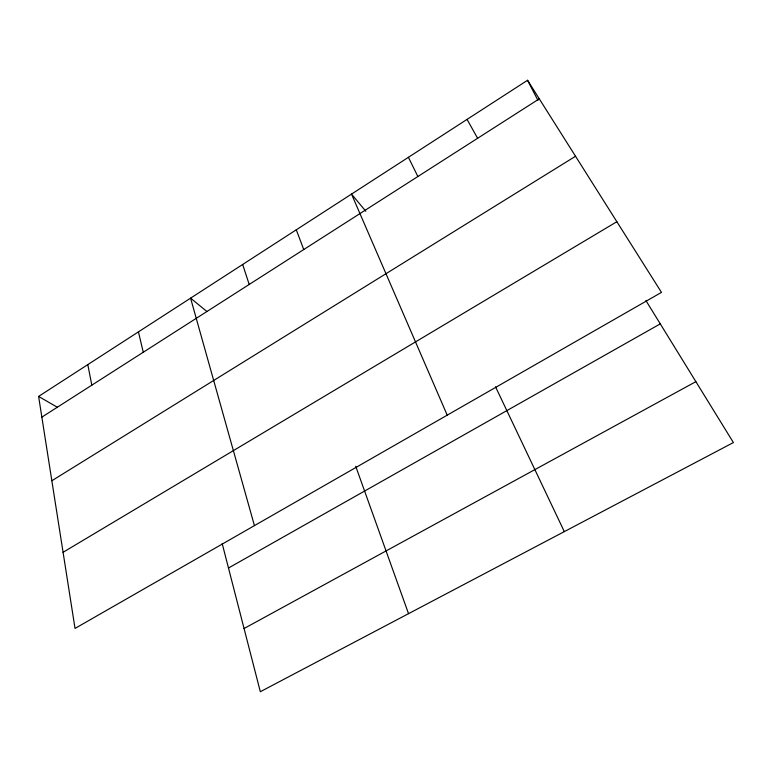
<?xml version="1.0" encoding="UTF-8"?>
<svg xmlns="http://www.w3.org/2000/svg" width="772" height="772" viewBox="0 0 772 772"><rect width="100%" height="100%" fill="white"/><g stroke="black" fill="none" stroke-linecap="round" stroke-linejoin="round"><path stroke-width="1.16" d="M38.6 396.422L527.556 80.278L661.479 292.385L75.029 628.427L38.6 396.422L57.369 407.269M41.852 417.15L539.261 98.835M51.84 480.753L575.526 156.253M63.072 552.298L616.857 221.709M228.483 568.018L660.272 323.873M244.058 628.524L695.871 381.657M206.944 311.531L190.578 298.156L254.432 525.626M365.803 211.238L351.511 194.1L447.22 415.162M645.884 300.511L733.4 442.559L260.328 691.722L222.191 543.575M467.06 119.39L477.617 138.285M527.556 80.278L537.91 100.312M408.407 157.314L417.874 176.518M495.537 386.811L564.313 531.609M296.284 229.815L303.743 249.549M355.728 466.307L408.523 613.663M242.659 264.478L249.202 284.453M138.449 331.863L143.264 352.254M87.805 364.606L91.82 385.17"/></g></svg>
